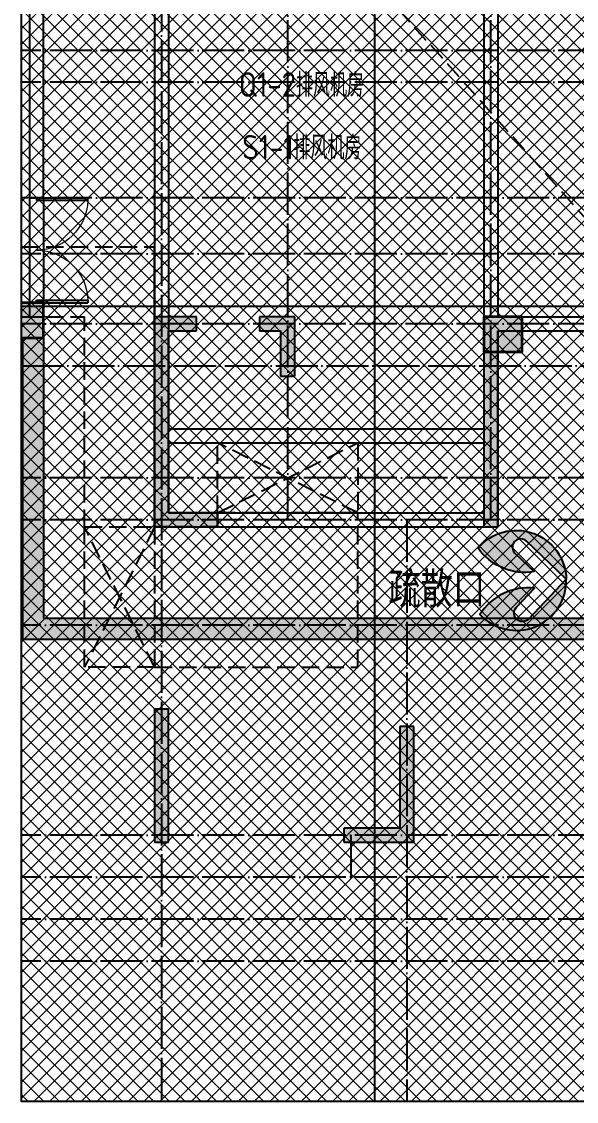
# Model space of a CAD drawing. Extents: x 27938 to 1507990, y 110129 to 923079.
# Drawn here: x 658792 to 666715, y 492321 to 507734 of the extents above; entities that cross this region are included whole.
import ezdxf
from ezdxf.xclip import XClip

# ---------------------------------------------------------------- set-up
doc = ezdxf.new("R2010")
doc.units = 0
doc.header["$LTSCALE"] = 1000
doc.header["$MEASUREMENT"] = 0
doc.header["$XCLIPFRAME"] = 0
for name, pattern in [('__DASH', [0.35, 0.25, -0.1]), ('DASH', [0.35, 0.25, -0.1]), ('DOTE', [2.4200000000000004, 2, -0.2, 0.02, -0.2])]:
    doc.linetypes.add(name, pattern=pattern)
for name, color, linetype in [('----建筑底图', 8, 'Continuous'), ('0-R疏散口', 20, 'Continuous'), ('COLUMN', 9, 'Continuous'), ('DOOR_FIRE', 4, 'Continuous'), ('DOTE', 1, 'Continuous'), ('HS-A-停车位（标准）', 9, 'Continuous'), ('HS-A-墙-砖', 2, 'Continuous'), ('HS-A-墙-砼', 41, 'Continuous'), ('HS-A-留孔-顶板面', 3, 'DASH'), ('PUB_HATCH', 8, 'Continuous'), ('建-墙-填充', 8, 'Continuous'), ('建-文字', 7, 'Continuous'), ('疏散口', 20, 'Continuous')]:
    doc.layers.add(name, color=color, linetype=linetype)
doc.layers.add('填充', color=251, linetype='Continuous', lineweight=5)
doc.layers.add('砼柱', color=2, linetype='Continuous', lineweight=35)
doc.styles.add('-宋体', font='', dxfattribs={"width": 0.8})
doc.styles.get("Standard").update_dxf_attribs({"font": 'gbenor.shx', "bigfont": 'gbcbig.shx'})
doc.styles.get('-宋体').set_extended_font_data('SimSun')

# ---------------------------------------------------------------- blocks, each defined once
blk = doc.blocks.new('A$C1DD019F9')
at = {"layer": '疏散口'}
h = blk.add_hatch(color=0, dxfattribs=at)
edge = h.paths.add_edge_path()
edge.add_line((1657.837590239942, 3315.723901660649), (367.3306208625436, 2025.216944172512))
edge.add_arc((562.7390984487897, 1829.808464785995), 276.3493204781321, 134.999999736071, 315.0000450135555)
edge.add_line((758.1477304548025, 1634.400139819365), (1381.488251060247, 2257.740654682275))
edge.add_arc((-487.2515846193137, 1989.868379143272), 1887.841129295078, -24.12321173134552, 8.157426411511608, ccw=False)
edge.add_arc((-487.2518275084583, 1989.868449001487), 1887.841379523462, 303.5961554791981, 335.8767893464231, ccw=False)
edge.add_arc((1657.83757689014, 1657.627985069564), 1658.095916591085, 89.99999953869542, 228.4172749558772, ccw=False)
h = blk.add_hatch(color=0, dxfattribs=at)
edge = h.paths.add_edge_path()
edge.add_line((1657.837590239942, 3315.723901660649), (2948.344559617341, 2025.216944172512))
edge.add_arc((2752.936082031095, 1829.808464785995), 276.3493204781321, -135.00004501355562, 45.000000263928996, ccw=False)
edge.add_line((2557.527450025082, 1634.400139819365), (1934.186929419636, 2257.740654682275))
edge.add_arc((3802.926765099197, 1989.868379143272), 1887.841129295078, 171.8425735884883, 204.1232117313454)
edge.add_arc((3802.927007988342, 1989.868449001489), 1887.841379523464, 204.123210653577, 236.403844520802)
edge.add_arc((1657.837603589745, 1657.627985069564), 1658.095916591085, 311.5827250441228, 450.0000004613047)
at = {"layer": '疏散口', "color": 0}
for points in [[(1657.837590239942, 3315.723901660649), (367.3306208625437, 2025.216944172512, 1.000000395120669), (758.1477304548025, 1634.400139819365), (1381.488251060247, 2257.740654682275, -0.1417897514410627), (1235.721885070204, 1218.307265423704, -0.141789732410033), (557.3581269979476, 417.3751685111782, -0.6899650482418342), (1657.837590239942, 3315.723901660649)], [(1657.837590239942, 3315.723901660649), (2948.344559617341, 2025.216944172512, -1.000000395120669), (2557.527450025082, 1634.400139819365), (1934.186929419636, 2257.740654682275, 0.1417897514410627), (2079.953295409679, 1218.307265423704, 0.141789732410033), (2758.317053481937, 417.3751685111782, 0.6899650482418342), (1657.837590239942, 3315.723901660649)]]:
    blk.add_lwpolyline(points, format="xyb", close=True, dxfattribs=at)
blk = doc.blocks.new('GFDGFSDFGD')
at = {"layer": 'PUB_HATCH'}
for points in [[(421116.6753764714, 373023.7242363702), (420516.5787026444, 373023.7248241129), (420516.5785291123, 370023.7284206367), (421416.581311702, 370023.7246210462), (421416.5812589016, 370223.7236638459), (420716.5761485242, 370223.7253745406), (420716.5784014598, 372823.7242150244), (421116.6632062897, 372823.7242219659)], [(422016.6753765836, 373023.7489891218), (422016.6753765837, 372823.7489891325), (422316.5890476424, 372823.7489891474), (422316.5890464559, 372173.7490466764), (422516.5890464559, 372173.7490466764), (422516.5890476424, 373023.7489891474)], [(425766.5889348043, 373023.7242148577), (425216.5889348043, 373023.7242148577), (425216.5889360034, 370023.7242154307), (425416.5889360034, 370023.7242154307), (425416.5889348043, 372823.7242148577), (425766.5889348043, 372823.7242148577)], [(420516.5894435788, 367423.7237571509), (420516.5894387034, 365523.7259667461), (420716.5894428925, 365523.7242152715), (420716.5894428255, 367423.7237572715)], [(423216.5905692489, 365523.7242152719), (424216.5894429428, 365523.7242152694), (424216.5894417563, 367173.7241577404), (424016.5894417563, 367173.7241577404), (424016.5894429428, 365723.7242152694), (423216.5905692489, 365723.7242152719)]]:
    blk.add_hatch(color=0, dxfattribs=at).paths.add_polyline_path(points)
at = {"layer": 'COLUMN', "color": 0}
for p, q in [((420516.5787026444, 373023.7248241129), (420516.5785291123, 370023.7284206367)), ((421116.6753764714, 373023.7242363702), (420516.5787026444, 373023.7248241129)), ((421116.6632062897, 372823.7242219659), (421116.6753764714, 373023.7242363702)), ((422016.6753765836, 373023.7489891218), (422016.6753765837, 372823.7489891325)), ((422516.5890476424, 373023.7489891474), (422016.6753765836, 373023.7489891218)), ((422516.5890464559, 372173.7490466764), (422516.5890476424, 373023.7489891474)), ((425766.5889348043, 373023.7242148577), (425216.5889348043, 373023.7242148577)), ((425216.5889348043, 373023.7242148577), (425216.5889360034, 370023.7242154307)), ((425766.5889348043, 372823.7242148577), (425766.5889348043, 373023.7242148577)), ((420716.5761485242, 370223.7253745406), (420716.5784014598, 372823.7242150244)), ((420716.5784014598, 372823.7242150244), (421116.6632062897, 372823.7242219659)), ((422016.6753765837, 372823.7489891325), (422316.5890476424, 372823.7489891474)), ((422316.5890476424, 372823.7489891474), (422316.5890464559, 372173.7490466764)), ((425416.5889360034, 370023.7242154307), (425416.5889348043, 372823.7242148577)), ((425416.5889348043, 372823.7242148577), (425766.5889348043, 372823.7242148577)), ((422316.5890464559, 372173.7490466764), (422516.5890464559, 372173.7490466764)), ((421416.5812589016, 370223.7236638459), (420716.5761485242, 370223.7253745406)), ((421416.581311702, 370023.7246210462), (421416.5812589016, 370223.7236638459)), ((420516.5785291123, 370023.7284206367), (421416.581311702, 370023.7246210462)), ((425216.5889360034, 370023.7242154307), (425416.5889360034, 370023.7242154307)), ((420516.5894435788, 367423.7237571509), (420516.5894387034, 365523.7259667461)), ((420716.5894428255, 367423.7237572715), (420516.5894435788, 367423.7237571509)), ((420716.5894428925, 365523.7242152715), (420716.5894428255, 367423.7237572715)), ((424216.5894417563, 367173.7241577404), (424016.5894417563, 367173.7241577404)), ((424016.5894417563, 367173.7241577404), (424016.5894429428, 365723.7242152694)), ((424216.5894429428, 365523.7242152694), (424216.5894417563, 367173.7241577404)), ((424016.5894429428, 365723.7242152694), (423216.5905692489, 365723.7242152719)), ((423216.5905692489, 365723.7242152719), (423216.5905692489, 365523.7242152719)), ((420516.5894387034, 365523.7259667461), (420716.5894428925, 365523.7242152715)), ((423216.5905692489, 365523.7242152719), (424216.5894429428, 365523.7242152694))]:
    blk.add_line(p, q, dxfattribs=at)
blk = doc.blocks.new('$DorLib2D$00000002')
at = {"color": 0}
for p, q in [((-0.5, -5.684341886080802e-17), (-0.5000000000000007, 0.4875)), ((-0.4750000000000007, 0.4875), (-0.5000000000000007, 0.4875)), ((-0.475, -2.842170943040401e-17), (-0.4750000000000007, 0.4875)), ((0.475, -2.842170943040401e-17), (0.4750000000000007, 0.4875)), ((0.4750000000000007, 0.4875), (0.5000000000000007, 0.4875)), ((0.5, -5.684341886080802e-17), (0.5000000000000007, 0.4875)), ((-0.5, -5.684341886080802e-17), (-0.475, -2.842170943040401e-17)), ((0.5, -5.684341886080802e-17), (0.475, -2.842170943040401e-17))]:
    blk.add_line(p, q, dxfattribs=at)
at = {"color": 0, "lineweight": 13}
for centre, start, end in [((-0.4875, -4.263256414560601e-17), 0, 88.53071641864632), ((0.4875, -4.263256414560601e-17), 91.4692835813537, 180)]:
    blk.add_arc(centre, 0.4875, start, end, dxfattribs=at)
blk = doc.blocks.new('A$C74D73064')
at = {"layer": 'PUB_HATCH'}
for points in [[(-51769.96489886742, 21573.62310125574), (-52219.96489886742, 21573.62310125574), (-52219.96489886742, 21073.62310125574), (-51769.96489886742, 21073.62310125574)], [(-60769.96489887076, 21373.6304953876), (-61069.96489887076, 21073.63049538759), (-52069.96489887006, 21073.63049538759), (-51919.96489887007, 21173.63049538738), (-51919.96489887009, 21373.6304953876)], [(-51919.96489887007, 21173.63049538738), (-51769.96489887006, 21073.63049538695), (-51769.96489887096, 21373.63049538742), (-51919.96489887009, 21373.6304953876)], [(-45483.79333111912, 20873.62310125574), (-44933.79333111912, 20873.62310125574), (-44933.79333111912, 21373.62310125574), (-45483.79333111912, 21373.62310125574)], [(-51919.96489887007, 21173.63049538738), (-52069.96489887006, 21073.63049538759), (-52069.96489887006, 16773.62446596206), (-51769.96489887006, 17073.62446596206), (-51769.96489887006, 21073.63049538695)]]:
    blk.add_hatch(color=0, dxfattribs=at).paths.add_polyline_path(points)
at = {"layer": '填充'}
h = blk.add_hatch(dxfattribs=at)
h.set_pattern_fill('ANSI37', color=0, scale=100, style=0)
h.set_pattern_definition([(45, (-58932.59737397294, 57522.26104246161), (-112.2532015133644, 112.2532015133644), []), (135, (-58932.59737397294, 57522.26104246161), (-112.2532015133644, -112.2532015133644), [])])
h.paths.add_polyline_path([(-11083.82789761451, 26773.63365745218), (-11083.82091777574, 25273.6292442854), (-8583.827084053715, 25273.6292442854), (-8583.82764116174, 22973.6350746504), (-11083.82720834459, 22973.62955984916), (-11083.82773066033, 20773.90402130107), (-6383.836486936198, 20773.90256077482), (-6383.836485874082, 16773.62446525844), (-11233.82635060087, 16773.62446654285), (-11233.82674736297, 16773.624465956), (-14033.82971208036, 16773.62446596113), (-14033.82971208199, 18873.63040226582), (-14183.83259612235, 18873.56265653472), (-14183.8314515333, 20773.77960344986), (-14083.83046232309, 20773.89393582311), (-14083.83740852779, 26773.63032405323)], flags=16)
h.paths.add_polyline_path([(-39083.80215025903, 26773.63365745207), (-39083.8091300978, 25273.62924428529), (-41583.80296381982, 25273.62924428529), (-41583.80240671179, 22973.63507465029), (-39083.80283952894, 22973.62955984904), (-39083.80231721321, 20773.90402130096), (-43683.6098452587, 20773.90256089554), (-43683.60984632082, 16773.62446537917), (-38933.80369727267, 16773.62446654274), (-38933.80330051057, 16773.62446595589), (-36133.80033579317, 16773.62446596101), (-36133.80033579154, 18873.6304022657), (-35983.79745175119, 18873.5626565346), (-35983.79859634023, 21373.59815458627), (-36083.79958555044, 21373.71248695953), (-36083.79263934575, 26773.63032405311)], flags=16)
h.paths.add_polyline_path([(-52083.80424523528, 29673.63447373034), (1916.182622306049, 29673.63447373034), (1916.182622306049, 10173.63447490719), (-52083.80424523528, 10173.63447490719)])
at = {"layer": '建-墙-填充'}
blk.add_hatch(color=0, dxfattribs=at).paths.add_polyline_path([(-51769.96489887006, 17073.62446596206), (-52069.96489887006, 16773.62446596206), (-36133.80033579448, 16773.62446596206), (-36433.80033579443, 17073.62446596206)])
at = {"color": 0}
blk.add_lwpolyline([(-52083.80424523528, 29673.63447373034), (1916.182622306049, 29673.63447373034), (1916.182622306049, 10173.63447490719), (-52083.80424523528, 10173.63447490719)], close=True, dxfattribs=at)
at = {"layer": 'DOOR_FIRE', "color": 0}
for p, q in [((-51969.96489887097, 23073.7994593184), (-51969.96489887097, 21573.7994593184)), ((-51769.96489887097, 23073.7994593184), (-51769.96489887097, 21573.7994593184))]:
    blk.add_line(p, q, dxfattribs=at)
at = {"layer": 'DOTE', "color": 0}
for p, q in [((-47044.96489887068, 128076.6066358481), (-47044.96489887068, 3986.254199284944)), ((186069.1586907371, 21519.29986870696), (-82096.49317365023, 21519.29986870696))]:
    blk.add_line(p, q, dxfattribs=at)
at = {"layer": 'HS-A-停车位（标准）', "color": 0}
for points in [[(-50183.80424185691, 23036.2994593184), (-50183.80424185691, 23142.61191918922)], [(-50183.80424185691, 18373.65722234873), (-50183.80424185691, 22373.63482965017)]]:
    blk.add_lwpolyline(points, dxfattribs=at)
at = {"layer": 'HS-A-墙-砖', "color": 0}
for p, q in [((-51969.96489887096, 28719.34318230286), (-51969.96489887098, 23073.79945931822)), ((-51769.96489887099, 23073.79945931822), (-51769.96489887095, 28719.34318230291)), ((-45283.80033973736, 27019.34318231873), (-45283.80033973737, 21373.65532077079)), ((-50183.80063487672, 26819.34318231637), (-50183.80063487671, 19673.60658240749)), ((-49983.80063487669, 26819.34318231877), (-49983.80063487669, 19773.60658240758)), ((-45483.80033973741, 26819.34318231877), (-45483.80033973738, 21273.65532077081)), ((-51969.96489887098, 23073.79945931822), (-51769.96489887099, 23073.79945931822)), ((-51769.96489887099, 21573.79945931852), (-51969.96489887098, 21573.79945931852)), ((-51969.96489887098, 21573.79945931852), (-51969.96489887097, 21373.63049538742)), ((-51769.96489887096, 21373.63049538742), (-51769.96489887099, 21573.79945931852)), ((-45483.80033973738, 21273.65532077081), (-45483.80033973735, 19773.60658240758)), ((-45283.80033973737, 21373.65532077079), (-43483.79276187846, 21373.6553207708)), ((-45283.80033973732, 21173.65532077083), (-43683.79276187857, 21173.65532077083)), ((-45283.80033973732, 21173.65532077083), (-45283.80033973738, 19673.60658240761)), ((-49983.80063487669, 19773.60658240758), (-45483.80033973735, 19773.60658240758)), ((-50183.80063487671, 19673.60658240749), (-50183.80063487669, 18373.65722234933)), ((-45283.80033973738, 19673.60658240761), (-45283.80033973743, 18373.65722234933)), ((-49983.80063487675, 19573.6065824076), (-45483.80033973743, 19573.6065824076)), ((-49983.80063487675, 19573.6065824076), (-49983.80063487675, 18573.65722234931)), ((-45483.80033973743, 19573.6065824076), (-45483.80033973743, 18573.65722234931)), ((-49983.80063487675, 18573.65722234931), (-45483.80033973743, 18573.65722234931)), ((-50183.80063487669, 18373.65722234933), (-45283.80033973743, 18373.65722234933))]:
    blk.add_line(p, q, dxfattribs=at)
at = {"layer": 'HS-A-墙-砼', "color": 0}
for p, q in [((-60769.96489887076, 21373.6304953876), (-51919.96489887009, 21373.6304953876)), ((-51919.96489887009, 21373.6304953876), (-51769.96489887096, 21373.63049538742)), ((-51769.96489887096, 21373.63049538742), (-51769.96489887096, 21073.63049538695)), ((-61069.96489887076, 21073.63049538759), (-52069.96489887006, 21073.63049538759)), ((-52069.96489887006, 21073.63049538759), (-52069.96489887006, 16773.62446596206)), ((-51769.96489887006, 21073.63049538695), (-51769.96489887006, 17073.62446596206)), ((-51769.96489887006, 21073.63049538695), (-51769.96489887096, 21073.63049538695)), ((-51769.96489887006, 17073.62446596206), (-36433.80033579443, 17073.62446596206)), ((-52069.96489887006, 16773.62446596206), (-36133.80033579448, 16773.62446596206))]:
    blk.add_line(p, q, dxfattribs=at)
at = {"layer": 'HS-A-留孔-顶板面', "color": 0}
for points in [[(-52219.9648988673, 22373.64191723964), (-50183.80424185691, 22373.63482965017)], [(-52219.96489886777, 21373.63049538853), (-51183.81205672806, 21373.63049538853)], [(-51183.81205672806, 18373.65722234885), (-51183.81205672806, 21373.63213531894)], [(-49283.79807861953, 18573.62999547157), (-49283.81208836241, 19573.51729373983), (-47283.8120945252, 19573.6414173228), (-47283.81209452532, 18573.62999547145), (-49283.79807861953, 18573.62999547157), (-47283.8120945252, 19573.6414173228), (-47283.81209452532, 18573.62999547145), (-49283.81208836241, 19573.51729373983)], [(-49283.79807861953, 18573.62999547157), (-49283.79807861953, 18373.65722234873), (-50183.80063487671, 18373.63475226169)], [(-50183.77261274395, 16373.67123864719), (-47283.81209452561, 16373.67123864719), (-47283.81209452561, 18573.65722234733)], [(-50183.80063487688, 16373.67123825452), (-51183.68793314515, 16373.65722851164), (-51183.81205672806, 18373.65722234885), (-50183.80063487671, 18373.65722234873), (-50183.80063487688, 16373.67123825452), (-51183.81205672806, 18373.65722234885), (-50183.80063487671, 18373.65722234873), (-51183.68793314515, 16373.65722851164)]]:
    blk.add_lwpolyline(points, dxfattribs=at)
at = {"layer": 'PUB_HATCH', "color": 0}
for points in [[(-51769.96489886742, 21573.62310125574), (-52219.96489886742, 21573.62310125574), (-52219.96489886742, 21073.62310125574), (-51769.96489886742, 21073.62310125574)], [(-45483.79333111912, 20873.62310125574), (-44933.79333111912, 20873.62310125574), (-44933.79333111912, 21373.62310125574), (-45483.79333111912, 21373.62310125574)]]:
    blk.add_lwpolyline(points, close=True, dxfattribs=at)
at = {"layer": '砼柱', "color": 0, "lineweight": 35}
for points in [[(-51769.96489886742, 21573.62310125574), (-52219.96489886742, 21573.62310125574), (-52219.96489886742, 21073.62310125574), (-51769.96489886742, 21073.62310125574)], [(-45483.79333111912, 20873.62310125574), (-44933.79333111912, 20873.62310125574), (-44933.79333111912, 21373.62310125574), (-45483.79333111912, 21373.62310125574)]]:
    blk.add_lwpolyline(points, close=True, dxfattribs=at)
at = {"color": 169}
blk.add_blockref('GFDGFSDFGD', (-470700.3817029707, -351650.0903577822), dxfattribs=at)
at = {"layer": '0-R疏散口', "color": 169, "xscale": -0.4305656706515024, "yscale": 0.4305656706515024, "zscale": 0.4305656706515025, "rotation": 271.4259203059818}
blk.add_blockref('A$C1DD019F9', (-45713.93633467786, 16879.53705638077), dxfattribs=at)
at = {"layer": 'DOOR_FIRE', "color": 169, "xscale": -1500, "yscale": 1500, "zscale": 200, "rotation": 270}
blk.add_blockref('$DorLib2D$00000002', (-51869.96489887097, 22323.7994593184), dxfattribs=at)
at = {"layer": '0-R疏散口', "color": 0, "style": '-宋体', "width": 0.75}
blk.add_text('疏散口', height=450, dxfattribs=at).set_placement((-46844.53246315313, 17273.02846763656))
at = {"layer": '建-文字', "color": 0}
for s, height, p in [('Q1-2', 350, (-48982.45684006729, 24514.26195403503)), ('排风机房', 337.5886524822695, (-48165.79017340062, 24514.26195403503)), ('S1-1', 350, (-48932.05684006691, 23618.96195403475)), ('排风机房', 337.5886524822695, (-48202.89017340025, 23618.96195403475))]:
    blk.add_text(s, height=height, dxfattribs=at).set_placement(p)
blk = doc.blocks.new('HFHFTHFD')
at = {"layer": 'DOTE', "color": 0, "linetype": 'DOTE', "ltscale": 0.3}
for p, q in [((420616.5787028493, 612948.8100463543), (420616.5787028495, 593448.8100475312)), ((422416.5787019647, 601748.8100391305), (422416.5787019647, 612948.8100463543)), ((425316.5787020741, 601748.8100473222), (425316.5787020741, 612948.8100463543)), ((472616.5787020951, 608448.8100463543), (418616.5787028495, 608448.8100463543)), ((472616.5787020951, 607998.8100463543), (418616.5787028495, 607998.8100463543)), ((472616.5787020951, 606348.8100465569), (418616.5787028495, 606348.8100465569)), ((472616.5787020951, 605548.8100406288), (418616.5787028495, 605548.8100406289)), ((472616.5787020951, 604548.8100471114), (418616.5787028495, 604548.8100471116)), ((418616.5787028495, 603949.0803176122), (472616.5787020951, 603949.0802720234)), ((472616.5787020951, 602348.8100463724), (418616.5787028495, 602348.8100463726)), ((472616.5787020951, 601748.8100473221), (418616.5787028495, 601748.8100473222)), ((424116.5787026776, 601748.8100392178), (424116.5787026776, 593448.8100475312)), ((472616.5787020951, 600248.810045596), (418616.5787028495, 600248.8100466327)), ((472616.5787020951, 597248.8100389724), (418616.5787028495, 597248.8100389724)), ((423316.5787026776, 597248.8100389725), (423316.5787026776, 596648.8100389723)), ((472616.5787020951, 596648.8100389723), (418616.5787028495, 596648.8100389723)), ((472616.5787020951, 596048.810047531), (418616.5787028495, 596048.810047531)), ((472616.5787020951, 595448.810047531), (418616.5787028495, 595448.8100475312))]:
    blk.add_line(p, q, dxfattribs=at)

msp = doc.modelspace()

# ---------------------------------------------------------------- linework, layer by layer
at = {"color": 8, "linetype": '__DASH'}
msp.add_line((672041.6022925646, 499120.5607602462), (654718.9716091066, 518474.5962539549), dxfattribs=at)

# ---------------------------------------------------------------- block references
at = {"layer": '----建筑底图', "color": 169}
ref = msp.add_blockref('A$C74D73064', (710875.5995507984, 482146.9262726993), dxfattribs=at)
XClip(ref).set_block_clipping_path([(-52083.80424523528, 10173.634474907187), (1916.182622306107, 29673.634473730403)])
at = {"layer": '----建筑底图', "color": 8}
msp.add_blockref('GFDGFSDFGD', (240175.2178478277, 130496.8359149172), dxfattribs=at)
at = {"color": 169}
msp.add_blockref('HFHFTHFD', (240175.2178442443, -101128.249299926), dxfattribs=at)

doc.saveas('drawing.dxf')
